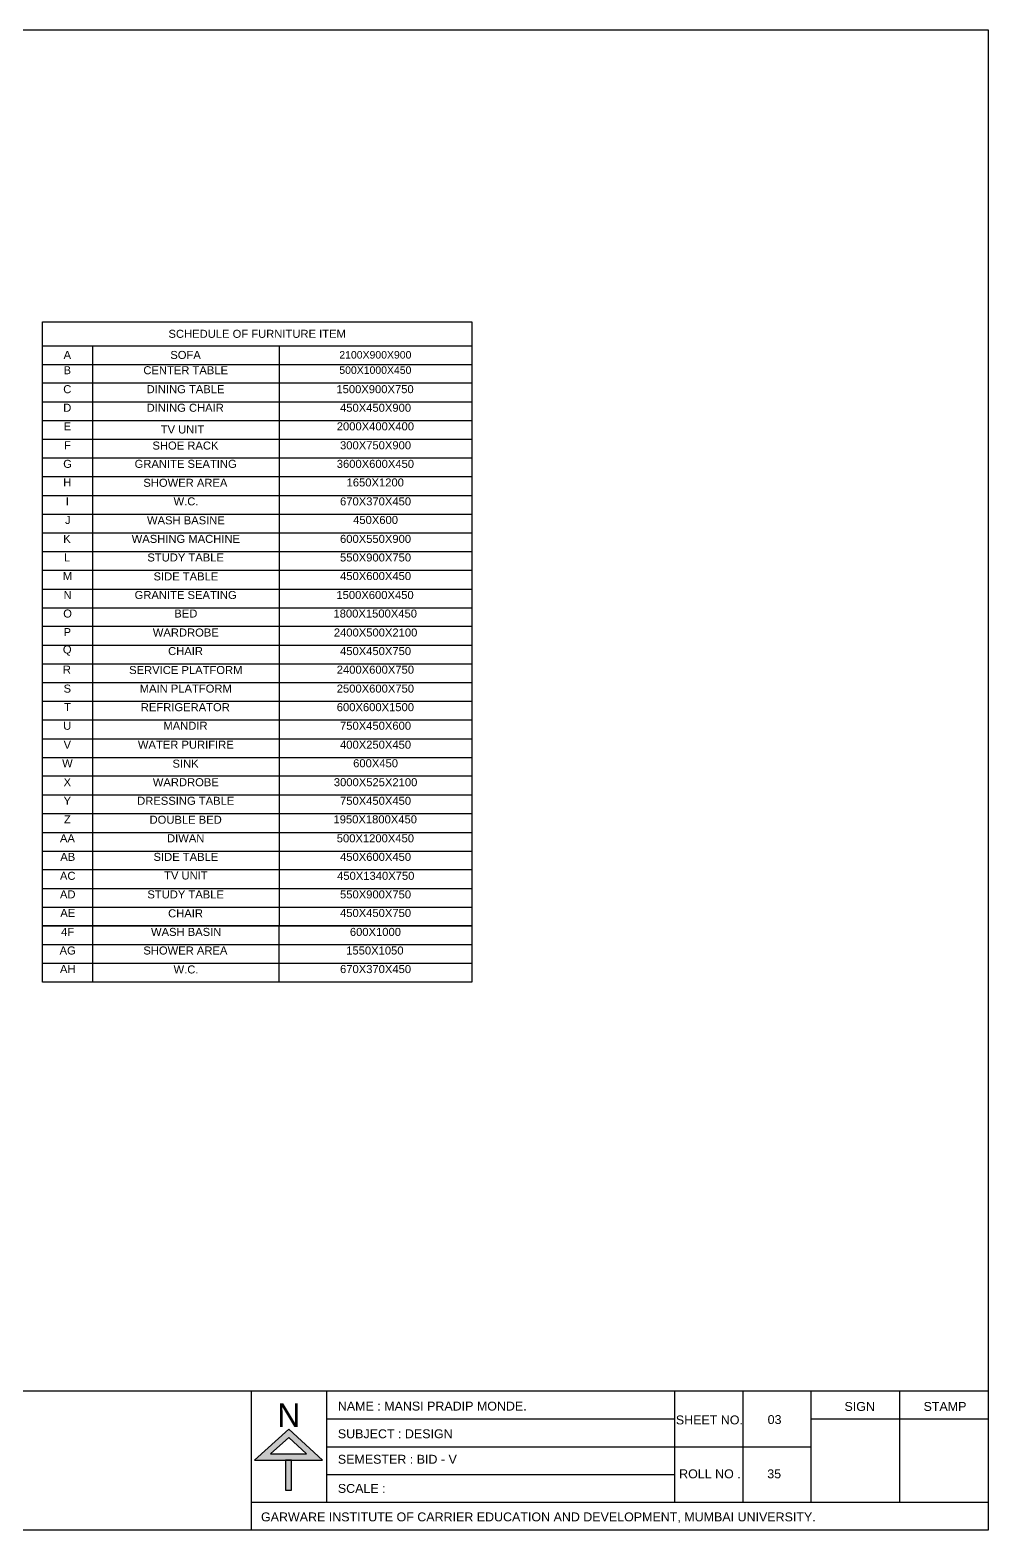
# Model space of a CAD drawing. Header units: millimetres. Extents: x 68955 to 118645, y -193284 to 16474.
# Drawn here: x 87265 to 98013, y -79046 to -62219 of the extents above; entities that cross this region are included whole.
import ezdxf

# ---------------------------------------------------------------- set-up
doc = ezdxf.new("R2010")
doc.units = ezdxf.units.MM
doc.layers.add('PDF5_0', color=7, linetype='Continuous')
for name, color, linetype, true_color in [('PDF5_plan', 7, 'Continuous', 0x989898), ('PDF5_TEXT', 7, 'Continuous', 0x535353), ('PDF5_wall', 7, 'Continuous', 0x929498)]:
    doc.layers.add(name, color=color, linetype=linetype, true_color=true_color)
doc.styles.add('PDF Arial', font='arial.ttf')
doc.styles.add('PDF Yu Gothic', font='Yu Gothic.ttf')

msp = doc.modelspace()

# ---------------------------------------------------------------- hatches: boundary and pattern name
at = {"layer": 'PDF5_wall', "transparency": 33554559}
h = msp.add_hatch(color=256, dxfattribs=at)
h.paths.add_polyline_path([(90473.601, -78191.77), (90269.289, -78007.89), (90167.133, -77913.906), (90060.891, -78007.89), (89860.665, -78191.77), (89783.027, -78261.236), (90130.357, -78261.236), (90130.357, -78600.394), (90199.823, -78600.394), (90199.823, -78261.236), (90547.153, -78261.236)])
h.paths.add_polyline_path([(90367.359, -78191.77), (89962.821, -78191.77), (90167.133, -78007.89)], flags=0)

# ---------------------------------------------------------------- linework, layer by layer
at = {"layer": 'PDF5_0', "lineweight": 25}
msp.add_lwpolyline([(74651.68, -62218.658), (98012.714, -62218.658), (98012.714, -79045.795), (74651.68, -79045.795)], close=True, dxfattribs=at)
for points in [[(98012.714, -77488.937), (74651.68, -77488.937)], [(89746.25, -77488.937), (89746.25, -79045.795)], [(90592.102, -77488.937), (90592.102, -78735.24)], [(94494.461, -77488.937), (94494.461, -78735.24)], [(95262.674, -77488.937), (95262.674, -78735.24)], [(96026.801, -77488.937), (96026.801, -78735.24)], [(97019.758, -77488.937), (97019.758, -78735.24)], [(90592.102, -77799.491), (90592.102, -77799.491)], [(90592.102, -77799.491), (94494.461, -77799.491)], [(96026.801, -77799.491), (98012.714, -77799.491)], [(90592.102, -78114.132), (90592.102, -78114.132)], [(90592.102, -78114.132), (96026.801, -78114.132)], [(90592.102, -78424.686), (90592.102, -78424.686)], [(90592.102, -78424.686), (94494.461, -78424.686)], [(89746.25, -78735.24), (98012.714, -78735.24)], [(90592.102, -78735.24), (90592.102, -78735.24)]]:
    msp.add_lwpolyline(points, dxfattribs=at)
at = {"layer": 'PDF5_plan', "color": 251, "lineweight": 25, "true_color": 0x535353}
for points in [[(92222.512, -72266.722), (87404.835, -72266.722), (87404.835, -65491.736), (92222.512, -65491.736)], [(92222.512, -72900.09), (87404.835, -72900.09), (87404.835, -72266.722), (92222.512, -72266.722)]]:
    msp.add_lwpolyline(points, close=True, dxfattribs=at)
for points in [[(87404.835, -65761.428), (92222.512, -65761.428)], [(87964.65, -65761.428), (87964.65, -72266.722)], [(90060.891, -65761.428), (90060.891, -72266.722)], [(87404.835, -65969.827), (92222.512, -65969.827)], [(87404.835, -66178.225), (92222.512, -66178.225)], [(87404.835, -66390.709), (92222.512, -66390.709)], [(87404.835, -66599.107), (92222.512, -66599.107)], [(87404.835, -66807.506), (92222.512, -66807.506)], [(87404.835, -67019.99), (92222.512, -67019.99)], [(87404.835, -67228.388), (92222.512, -67228.388)], [(87404.835, -67440.873), (92222.512, -67440.873)], [(87404.835, -67649.271), (92222.512, -67649.271)], [(87404.835, -67857.669), (92222.512, -67857.669)], [(87404.835, -68070.154), (92222.512, -68070.154)], [(87404.835, -68278.552), (92222.512, -68278.552)], [(87404.835, -68491.037), (92222.512, -68491.037)], [(87404.835, -68699.435), (92222.512, -68699.435)], [(87404.835, -68907.833), (92222.512, -68907.833)], [(87404.835, -69120.318), (92222.512, -69120.318)], [(87404.835, -69328.716), (92222.512, -69328.716)], [(87404.835, -69537.114), (92222.512, -69537.114)], [(87404.835, -69749.599), (92222.512, -69749.599)], [(87404.835, -69957.997), (92222.512, -69957.997)], [(87404.835, -70170.481), (92222.512, -70170.481)], [(87404.835, -70378.879), (92222.512, -70378.879)], [(87404.835, -70587.278), (92222.512, -70587.278)], [(87404.835, -70799.762), (92222.512, -70799.762)], [(87404.835, -71008.16), (92222.512, -71008.16)], [(87404.835, -71220.645), (92222.512, -71220.645)], [(87404.835, -71429.043), (92222.512, -71429.043)], [(87404.835, -71637.441), (92222.512, -71637.441)], [(87404.835, -71849.926), (92222.512, -71849.926)], [(87404.835, -72058.324), (92222.512, -72058.324)], [(87964.65, -72266.722), (87964.65, -72900.09)], [(90056.805, -72266.722), (90056.805, -72900.09)], [(87404.835, -72479.207), (92222.512, -72479.207)], [(87404.835, -72687.605), (92222.512, -72687.605)]]:
    msp.add_lwpolyline(points, dxfattribs=at)
at = {"layer": 'PDF5_wall', "color": 251, "lineweight": 25, "true_color": 0x535353}
for points in [[(90167.133, -78261.236), (90547.153, -78261.236), (90167.133, -77913.906), (89783.027, -78261.236)], [(90167.133, -78007.89), (89962.821, -78191.77), (90167.133, -78191.77), (90367.359, -78191.77)], [(90199.823, -78261.236), (90130.357, -78261.236), (90130.357, -78600.394), (90199.823, -78600.394)]]:
    msp.add_lwpolyline(points, close=True, dxfattribs=at)

# ---------------------------------------------------------------- texts
at = {"layer": 'PDF5_TEXT', "attachment_point": 7, "style": 'PDF Arial'}
for s, insert, char_height in [('SCHEDULE OF FURNITURE ITEM', (88818.674, -65673.066), 89.98512), ('A', (87641.837, -65908.533), 89.985), ('SOFA', (88839.105, -65910.067), 89.9851), ('2100X900X900', (90735.12, -65905.879), 83.98592), ('B', (87641.837, -66080.155), 89.985), ('CENTER TABLE', (88536.723, -66081.69), 89.98512), ('500X1000X450', (90735.12, -66077.501), 83.98592), ('C', (87637.751, -66294.174), 89.985), ('DINING TABLE', (88573.499, -66294.174), 89.98512), ('1500X900X750', (90702.431, -66294.174), 89.98512), ('D', (87637.751, -66501.038), 89.985), ('DINING CHAIR', (88573.499, -66502.572), 89.98512), ('450X450X900', (90743.293, -66502.572), 89.98512), ('E', (87641.837, -66709.436), 89.985), ('2000X400X400', (90706.517, -66710.97), 89.98512), ('TV UNIT', (88731.574, -66746.089), 89.9851), ('F', (87645.923, -66921.92), 89.985), ('SHOE RACK', (88638.879, -66926.875), 89.9851), ('300X750X900', (90743.293, -66923.516), 89.98512), ('G', (87637.751, -67131.853), 89.985), ('GRANITE SEATING', (88438.654, -67131.853), 89.98512), ('3600X600X450', (90706.517, -67131.915), 89.98512), ('H', (87637.751, -67338.717), 89.985), ('SHOWER AREA', (88536.723, -67344.338), 89.98512), ('1650X1200', (90816.845, -67340.251), 89.9851), ('I', (87666.354, -67551.201), 89.985), ('W.C.', (88875.881, -67552.736), 89.9851), ('670X370X450', (90743.293, -67552.797), 89.98512), ('J', (87658.182, -67761.134), 89.985), ('WASH BASINE', (88577.586, -67765.22), 89.98512), ('450X600', (90890.398, -67761.134), 89.9851), ('K', (87637.751, -67972.084), 89.985), ('WASHING MACHINE', (88405.964, -67973.619), 89.98512), ('600X550X900', (90743.293, -67973.619), 89.98512), ('L', (87645.923, -68180.482), 89.985), ('STUDY TABLE', (88581.672, -68182.017), 89.98512), ('550X900X750', (90743.293, -68182.017), 89.98512), ('M', (87633.664, -68388.881), 89.985), ('SIDE TABLE', (88651.138, -68394.501), 89.9851), ('450X600X450', (90743.293, -68390.415), 89.98512), ('N', (87641.837, -68601.365), 89.985), ('GRANITE SEATING', (88438.654, -68602.9), 89.98512), ('1500X600X450', (90702.431, -68602.9), 89.98512), ('O', (87637.751, -68811.298), 89.985), ('BED', (88884.054, -68809.763), 89.9851), ('1800X1500X450', (90669.741, -68811.298), 89.98512), ('P', (87641.837, -69018.162), 89.985), ('WARDROBE', (88642.966, -69023.782), 89.9851), ('2400X500X2100', (90673.827, -69023.782), 89.98512), ('Q', (87633.664, -69237.644), 89.985), ('CHAIR', (88814.588, -69232.181), 89.9851), ('450X450X750', (90743.293, -69232.181), 89.98512), ('R', (87633.664, -69439.044), 89.985), ('SERVICE PLATFORM', (88377.36, -69444.665), 89.98512), ('2400X600X750', (90706.517, -69440.579), 89.98512), ('S', (87641.837, -69653.063), 89.985), ('MAIN PLATFORM', (88495.861, -69653.063), 89.98512), ('2500X600X750', (90706.517, -69653.063), 89.98512), ('T', (87645.923, -69859.927), 89.985), ('REFRIGERATOR', (88508.12, -69861.462), 89.98512), ('600X600X1500', (90706.517, -69861.462), 89.98512), ('U', (87637.751, -70069.86), 89.985), ('MANDIR', (88761.467, -70068.325), 89.9851), ('750X450X600', (90743.293, -70069.86), 89.98512), ('V', (87641.837, -70280.81), 89.985), ('WATER PURIFIRE', (88475.43, -70282.344), 89.98512), ('400X250X450', (90743.293, -70282.344), 89.98512), ('W', (87625.492, -70489.208), 89.985), ('SINK', (88863.623, -70494.829), 89.9851), ('600X450', (90890.398, -70490.742), 89.9851), ('X', (87641.837, -70701.692), 89.985), ('WARDROBE', (88642.966, -70703.227), 89.9851), ('3000X525X2100', (90673.827, -70703.288), 89.98512), ('Y', (87641.837, -70910.091), 89.985), ('DRESSING TABLE', (88467.257, -70911.625), 89.98512), ('750X450X450', (90743.293, -70911.625), 89.98512), ('Z', (87645.923, -71118.489), 89.985), ('DOUBLE BED', (88606.189, -71124.11), 89.9851), ('1950X1800X450', (90669.741, -71120.023), 89.98512), ('AA', (87600.974, -71330.973), 89.9851), ('DIWAN', (88802.329, -71330.973), 89.9851), ('500X1200X450', (90706.517, -71332.508), 89.98512), ('AB', (87605.061, -71539.372), 89.9851), ('SIDE TABLE', (88651.138, -71540.906), 89.9851), ('450X600X450', (90743.293, -71540.906), 89.98512), ('AC', (87600.974, -71753.391), 89.9851), ('TV UNIT', (88769.639, -71749.304), 89.9851), ('450X1340X750', (90710.603, -71753.452), 89.98512), ('AD', (87600.974, -71960.254), 89.9851), ('STUDY TABLE', (88581.672, -71961.789), 89.98512), ('550X900X750', (90743.293, -71961.789), 89.98512), ('AE', (87605.061, -72168.653), 89.9851), ('CHAIR', (88814.588, -72174.273), 89.9851), ('450X450X750', (90743.293, -72170.187), 89.98512), ('4F', (87613.233, -72381.137), 89.9851), ('WASH BASIN', (88622.534, -72382.672), 89.9851), ('600X1000', (90853.621, -72382.672), 89.9851), ('AG', (87596.888, -72591.07), 89.9851), ('SHOWER AREA', (88536.723, -72591.07), 89.98512), ('1550X1050', (90812.759, -72591.07), 89.9851), ('AH', (87600.974, -72797.934), 89.9851), ('W.C.', (88875.881, -72803.554), 89.9851), ('670X370X450', (90743.293, -72799.529), 89.98512)]:
    msp.add_mtext(s, dxfattribs=dict(at, insert=insert, char_height=char_height))
at = {"layer": 'PDF5_TEXT', "color": 7, "attachment_point": 7}
for s, insert, char_height, style in [('N', (90036.373, -77890.081), 266.278, 'PDF Yu Gothic'), ('NAME : MANSI PRADIP MONDE.', (90718.775, -77707.213), 99.98574, 'PDF Arial'), ('SIGN', (96402.735, -77711.299), 99.9857, 'PDF Arial'), ('STAMP', (97289.449, -77711.299), 99.9857, 'PDF Arial'), ('SHEET NO.', (94510.806, -77862.49), 99.9857, 'PDF Arial'), ('03', (95540.539, -77858.472), 99.9857, 'PDF Arial'), ('SUBJECT : DESIGN', (90718.775, -78017.767), 99.98574, 'PDF Arial'), ('SEMESTER : BID - V', (90718.775, -78303.804), 99.98574, 'PDF Arial'), ('ROLL NO .', (94547.582, -78467.254), 99.9857, 'PDF Arial'), ('35', (95536.452, -78467.322), 99.9857, 'PDF Arial'), ('SCALE :', (90718.775, -78630.703), 99.9857, 'PDF Arial'), ('GARWARE INSTITUTE OF CARRIER EDUCATION AND DEVELOPMENT, MUMBAI UNIVERSITY.', (89856.579, -78967.504), 99.98574, 'PDF Arial')]:
    msp.add_mtext(s, dxfattribs=dict(at, insert=insert, char_height=char_height, style=style))

doc.saveas('drawing.dxf')
